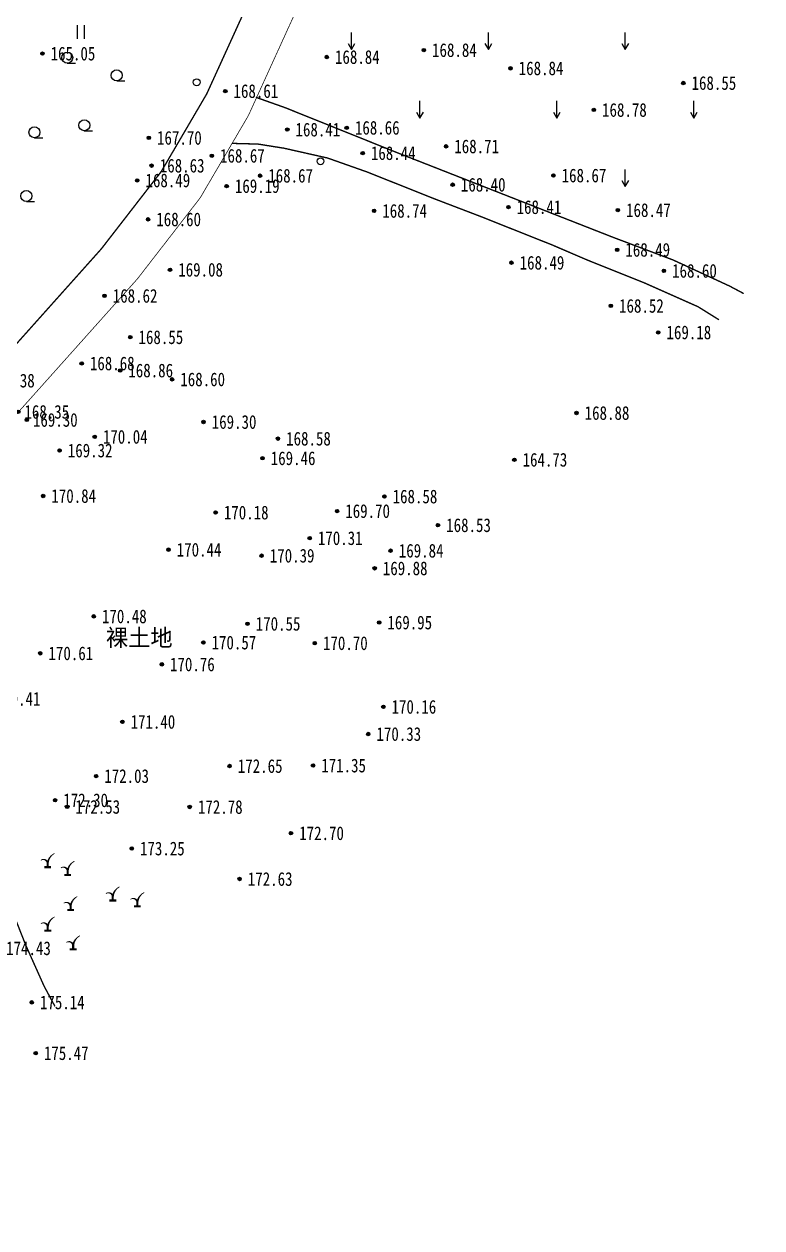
# Model space of a CAD drawing. Header units: millimetres. Extents: x -725 to 2274960, y -506 to 2980382.
# Drawn here: x 574330.8 to 574384.7, y 2880300.3 to 2880388.2 of the extents above; entities that cross this region are included whole.
import ezdxf
from ezdxf.enums import TextEntityAlignment as Align

# ---------------------------------------------------------------- set-up
doc = ezdxf.new("R2010")
doc.units = ezdxf.units.MM
doc.header["$LTSCALE"] = 1000
doc.linetypes.add('X2', pattern=[10, 8, -2])
doc.linetypes.add('X3', pattern=[5, 4, -1])
for name, color, linetype in [('DLSS', 8, 'Continuous'), ('DMTZ', 8, 'Continuous'), ('GCD', 8, 'Continuous'), ('GXYZ', 8, 'Continuous'), ('JMD', 8, 'Continuous'), ('SXSS', 5, 'Continuous'), ('YHJ_剖面_梁板', 4, 'Continuous'), ('ZBTZ', 8, 'Continuous')]:
    doc.layers.add(name, color=color, linetype=linetype)
doc.linetypes.add('10411', pattern='A,2,[150,AAA.SHX,S=0.5,R=0,X=0,Y=0.5],2,[151,AAA.SHX,S=1,R=0,X=0,Y=3],1e-11', length=4)
doc.linetypes.add('10421', pattern='A,2,[150,AAA.SHX,S=0.5,R=0,X=0,Y=0.5],1e-11', length=2)
doc.linetypes.add('1161', pattern='A,0,[149,AAA.SHX,S=0.15,R=0,X=0,Y=0],-1.6', length=1.6)
doc.linetypes.add('444', pattern='A,4.5,[145,AAA.SHX,S=1,R=0,X=0,Y=1],4.5,-0.5,[146,AAA.SHX,S=1,R=0,X=0,Y=0],-0.5', length=10)

# ---------------------------------------------------------------- blocks, each defined once
blk = doc.blocks.new('gc170')
at = {"linetype": 'Continuous'}
blk.add_circle((0, 0), 0.5, dxfattribs=at)
blk = doc.blocks.new('gc123')
at = {"flags": 128}
for points in [[(1, 2, 0.1, 0.3, 0.253002), (0, 0.56, 0.15, 0.15, 0)], [(0, 0.56, 0.3, 0.1, 0.588194), (-1, 1, 0.05, 0.1, 0)]]:
    blk.add_lwpolyline(points, format="xyseb", dxfattribs=at)
at = {"linetype": 'Continuous', "const_width": 0.3}
blk.add_lwpolyline([(-0.5, 0), (0.5, 0)], dxfattribs=at)
at = {"linetype": 'Continuous', "const_width": 0.3, "flags": 128}
blk.add_lwpolyline([(0, 0.56), (0, 0)], dxfattribs=at)
blk = doc.blocks.new('gc208')
blk.add_line((0, -0.8), (1.2, -0.8))
blk.add_circle((0, 0), 0.8)
blk = doc.blocks.new('gc121')
for p, q in [((-0.5, 0), (-0.5, 2)), ((0.5, 0), (0.5, 2))]:
    blk.add_line(p, q)
blk = doc.blocks.new('gc120')
for p, q in [((0, 0), (0, 2.5)), ((-0.5, 0.87), (0, 0)), ((0, 0), (0.5, 0.87))]:
    blk.add_line(p, q)
blk = doc.blocks.new('gc200')
h = blk.add_hatch(color=256)
edge = h.paths.add_edge_path()
edge.add_arc((0, 0), 0.25, 0, 360)
blk.add_circle((0, 0), 0.25)

msp = doc.modelspace()

# ---------------------------------------------------------------- linework, layer by layer
at = {"layer": 'DLSS', "color": 4, "linetype": 'X2', "elevation": 162.8509, "flags": 128}
msp.add_lwpolyline([(574273.7778, 2880322.1221, 0.1, 0.1, 0), (574282.5398, 2880328.0316, 0.1, 0.1, 0), (574286.6223, 2880331.2436, 0.1, 0.1, 0), (574292.1253, 2880335.2062, 0.1, 0.1, 0), (574295.3441, 2880337.1677, 0.1, 0.1, 0), (574301.8963, 2880341.2575, 0.1, 0.1, 0), (574308.6828, 2880344.8557, 0.1, 0.1, 0), (574313.9336, 2880348.5514, 0.1, 0.1, 0), (574323.5292, 2880357.3345, 0.1, 0.1, 0), (574336.4189, 2880371.7569, 0.1, 0.1, 0), (574340.7992, 2880377.4109, 0.1, 0.1, 0), (574344.1163, 2880383.0738, 0.1, 0.1, 0), (574348.4255, 2880392.5343, 0.1, 0.1, 0), (574350.2109, 2880397.8787, 0.1, 0.1, 0), (574350.9225, 2880401.358, 0.1, 0.1, 0)], format="xyseb", dxfattribs=at)
at = {"layer": 'DLSS', "color": 8, "linetype": 'Continuous', "const_width": 0.054, "elevation": 162.8509, "flags": 128}
msp.add_lwpolyline([(574284.5591, 2880325.2621), (574288.683, 2880328.5065), (574294.0201, 2880332.3497), (574297.1422, 2880334.2523), (574303.6075, 2880338.2878), (574310.4779, 2880341.9306), (574316.0845, 2880345.8767), (574325.9686, 2880354.9238), (574339.0529, 2880369.564), (574343.6427, 2880375.4884), (574347.1606, 2880381.4941), (574351.6173, 2880391.2782)], dxfattribs=at)
at = {"layer": 'DLSS', "color": 4, "linetype": 'X3', "flags": 128}
for points, elevation in [([(574347.7081, 2880382.8313, 0.1, 0.1, 0), (574349.841, 2880382.0754, 0.1, 0.1, 0), (574357.844, 2880378.8597, 0.1, 0.1, 0), (574364.3424, 2880376.3098, 0.1, 0.1, 0), (574373.789, 2880372.6067, 0.1, 0.1, 0), (574378.1902, 2880370.9446, 0.1, 0.1, 0), (574382.3121, 2880369.0403, 0.1, 0.1, 0), (574383.3389, 2880368.4937, 0.1, 0.1, 0)], 162.442), ([(574346.0007, 2880379.4649, 0.1, 0.1, 0), (574347.8628, 2880379.415, 0.1, 0.1, 0), (574349.7539, 2880379.1139, 0.1, 0.1, 0), (574352.9352, 2880378.3984, 0.1, 0.1, 0), (574355.8099, 2880377.3852, 0.1, 0.1, 0), (574360.8548, 2880375.375, 0.1, 0.1, 0), (574364.132, 2880374.1226, 0.1, 0.1, 0), (574369.36, 2880372.0419, 0.1, 0.1, 0), (574371.8904, 2880370.9552, 0.1, 0.1, 0), (574376.1066, 2880369.2647, 0.1, 0.1, 0), (574379.9981, 2880367.5356, 0.1, 0.1, 0), (574381.5288, 2880366.5824, 0.1, 0.1, 0)], 162.4713), ([(574311.4665, 2880342.6386, 0.1, 0.1, 0), (574311.0392, 2880341.9862, 0.1, 0.1, 0), (574310.9296, 2880340.9534, 0.1, 0.1, 0), (574311.1012, 2880340.4461, 0.1, 0.1, 0), (574311.5, 2880339.5548, 0.1, 0.1, 0), (574312.5389, 2880338.538, 0.1, 0.1, 0), (574314.729, 2880336.7208, 0.1, 0.1, 0), (574316.5495, 2880335.0701, 0.1, 0.1, 0), (574319.1007, 2880333.2977, 0.1, 0.1, 0), (574321.3002, 2880331.995, 0.1, 0.1, 0), (574323.466, 2880330.7817, 0.1, 0.1, 0), (574325.8613, 2880329.1239, 0.1, 0.1, 0), (574327.3327, 2880327.8826, 0.1, 0.1, 0), (574328.2111, 2880326.3452, 0.1, 0.1, 0), (574329.7813, 2880323.7456, 0.1, 0.1, 0), (574330.8969, 2880320.9159, 0.1, 0.1, 0), (574332.2369, 2880317.9211, 0.1, 0.1, 0), (574333.0374, 2880316.429, 0.1, 0.1, 0)], 162.4442)]:
    msp.add_lwpolyline(points, format="xyseb", dxfattribs=dict(at, elevation=elevation))
at = {"layer": 'DMTZ', "linetype": '10411', "elevation": 162.0293, "flags": 128}
msp.add_lwpolyline([(574296.0535, 2880345.2749, 0.00000216, 0.00000216, 0), (574298.1731, 2880347.5133, 0.00000216, 0.00000216, 0), (574311.2429, 2880356.5018, 0.00000216, 0.00000216, 0), (574313.6381, 2880359.3293, 0.00000216, 0.00000216, 0), (574314.0249, 2880361.3837, 0.00000216, 0.00000216, 0), (574319.7263, 2880366.5298, 0.00000216, 0.00000216, 0), (574321.8328, 2880366.4103, 0.00000216, 0.00000216, 0), (574325.256, 2880366.6783, 0.00000216, 0.00000216, 0), (574331.1428, 2880372.5885, 0.00000216, 0.00000216, 0), (574337.8892, 2880379.4532, 0.00000216, 0.00000216, 0), (574340.8952, 2880384.2668, 0.00000216, 0.00000216, 0), (574345.8836, 2880393.709, 0.00000216, 0.00000216, 0), (574347.7152, 2880400.2266, 0.00000216, 0.00000216, 0)], format="xyseb", dxfattribs=at)
at = {"layer": 'DMTZ', "linetype": '10421', "elevation": 163.4975, "flags": 128}
msp.add_lwpolyline([(574312.2972, 2880339.0714, 0.00000216, 0.00000216, 0), (574313.0217, 2880342.3601, 0.00000216, 0.00000216, 0), (574317.5547, 2880345.953, 0.00000216, 0.00000216, 0), (574322.8559, 2880350.31, 0.00000216, 0.00000216, 0), (574324.9618, 2880352.7267, 0.00000216, 0.00000216, 0), (574332.684, 2880361.0592, 0.00000216, 0.00000216, 0)], format="xyseb", dxfattribs=at)
at = {"layer": 'JMD', "linetype": '444', "elevation": 162.8357, "flags": 128}
msp.add_lwpolyline([(574349.6663, 2880397.5471, 0.00000216, 0.00000216, 0), (574347.4888, 2880391.2055, 0.00000216, 0.00000216, 0), (574346.3633, 2880388.1943, 0.00000216, 0.00000216, 0), (574344.404, 2880384.056, 0.00000216, 0.00000216, 0), (574343.3727, 2880382.2275, 0.00000216, 0.00000216, 0), (574341.3998, 2880378.61, 0.00000216, 0.00000216, 0), (574339.441, 2880376.103, 0.00000216, 0.00000216, 0), (574334.2161, 2880370.0133, 0.00000216, 0.00000216, 0)], format="xyseb", dxfattribs=at)
at = {"layer": 'SXSS', "linetype": '10421', "elevation": 162.9932, "flags": 128}
msp.add_lwpolyline([(574364.8159, 2880352.505, 0.00000216, 0.00000216, 0), (574368.6761, 2880356.6676, 0.00000216, 0.00000216, 0), (574374.4457, 2880362.1306, 0.00000216, 0.00000216, 0), (574377.3133, 2880364.8525, 0.00000216, 0.00000216, 0), (574377.7343, 2880366.5393, 0.00000216, 0.00000216, 0), (574375.1476, 2880368.4825, 0.00000216, 0.00000216, 0), (574365.3406, 2880372.3895, 0.00000216, 0.00000216, 0), (574353.5375, 2880377.0663, 0.00000216, 0.00000216, 0), (574348.1944, 2880378.4839, 0.00000216, 0.00000216, 0), (574345.6671, 2880377.4869, 0.00000216, 0.00000216, 0), (574338.5553, 2880367.6611, 0.00000216, 0.00000216, 0), (574338.0474, 2880366.1992, 0.00000216, 0.00000216, 0), (574339.3796, 2880363.2627, 0.00000216, 0.00000216, 0), (574343.4797, 2880360.8867, 0.00000216, 0.00000216, 0), (574354.7556, 2880354.5986, 0.00000216, 0.00000216, 0), (574362.1702, 2880351.0418, 0.00000216, 0.00000216, 0)], format="xyseb", close=True, dxfattribs=at)
at = {"layer": 'YHJ_剖面_梁板'}
msp.add_circle((589254.9496, 2837256.879), 143124.932, dxfattribs=at)
at = {"layer": 'ZBTZ', "linetype": '1161', "flags": 128}
for points, elevation in [([(574378.2635, 2880371.319, 0.00000216, 0.00000216, 0), (574350.6176, 2880381.9394, 0.00000216, 0.00000216, 0), (574349.6899, 2880383.5628, 0.00000216, 0.00000216, 0), (574350.2008, 2880385.0889, 0.00000216, 0.00000216, 0), (574355.1659, 2880398.2668, 0.00000216, 0.00000216, 0), (574356.4868, 2880406.1505, 0.00000216, 0.00000216, 0), (574356.9569, 2880413.595, 0.00000216, 0.00000216, 0), (574361.1289, 2880421.199, 0.00000216, 0.00000216, 0), (574368.9469, 2880422.73, 0.00000216, 0.00000216, 0), (574374.2185, 2880422.576, 0.00000216, 0.00000216, 0), (574381.7316, 2880421.9584, 0.00000216, 0.00000216, 0), (574388.2746, 2880421.5049, 0.00000216, 0.00000216, 0), (574391.3501, 2880419.7261, 0.00000216, 0.00000216, 0), (574393.2836, 2880416.2791, 0.00000216, 0.00000216, 0), (574394.435, 2880412.2168, 0.00000216, 0.00000216, 0), (574394.5703, 2880409.0989, 0.00000216, 0.00000216, 0), (574393.1044, 2880404.1659, 0.00000216, 0.00000216, 0), (574389.8505, 2880396.6279, 0.00000216, 0.00000216, 0), (574385.955, 2880389.1502, 0.00000216, 0.00000216, 0), (574382.1674, 2880382.7607, 0.00000216, 0.00000216, 0), (574380.4444, 2880379.3302, 0.00000216, 0.00000216, 0), (574379.4746, 2880375.1285, 0.00000216, 0.00000216, 0), (574378.812, 2880372.9998, 0.00000216, 0.00000216, 0)], 162.322), ([(574316.873, 2880336.1191, 0.00000216, 0.00000216, 0), (574322.7354, 2880333.8901, 0.00000216, 0.00000216, 0), (574329.4638, 2880331.191, 0.00000217, 0.00000217, 0), (574333.6591, 2880330.4672, 0.00000217, 0.00000217, 0), (574337.2261, 2880327.7027, 0.00000217, 0.00000217, 0), (574339.8981, 2880326.211, 0.00000217, 0.00000217, 0), (574346.2815, 2880323.1288, 0.00000217, 0.00000217, 0), (574351.092, 2880324.3338, 0.00000217, 0.00000217, 0), (574354.793, 2880330.8308, 0.00000217, 0.00000217, 0), (574357.4152, 2880337.3139, 0.00000216, 0.00000216, 0), (574359.2545, 2880343.5401, 0.00000216, 0.00000216, 0), (574360.9678, 2880350.1424, 0.00000216, 0.00000216, 0), (574360.0527, 2880351.2632, 0.00000216, 0.00000216, 0), (574347.0317, 2880358.6567, 0.00000216, 0.00000216, 0), (574339.3437, 2880363.1361, 0.00000216, 0.00000216, 0), (574338.2892, 2880365.3298, 0.00000216, 0.00000216, 0), (574337.4717, 2880367.2459, 0.00000216, 0.00000216, 0), (574332.8147, 2880361.1673, 0.00000216, 0.00000216, 0), (574332.535, 2880360.5327, 0.00000216, 0.00000216, 0), (574325.9459, 2880353.3054, 0.00000216, 0.00000216, 0), (574323.5649, 2880350.8306, 0.00000216, 0.00000216, 0), (574322.8136, 2880350.1434, 0.00000216, 0.00000216, 0), (574320.59, 2880348.1549, 0.00000216, 0.00000216, 0), (574316.0244, 2880344.4234, 0.00000216, 0.00000216, 0), (574313.4472, 2880342.3989, 0.00000216, 0.00000216, 0), (574312.7255, 2880340.519, 0.00000216, 0.00000216, 0), (574312.4423, 2880339.1644, 0.00000216, 0.00000216, 0), (574315.0898, 2880336.8747, 0.00000216, 0.00000216, 0)], 164.4917)]:
    msp.add_lwpolyline(points, format="xyseb", close=True, dxfattribs=dict(at, elevation=elevation))

# ---------------------------------------------------------------- block references
at = {"layer": 'GCD', "linetype": 'Continuous'}
ref = msp.add_blockref('gc200', (574359.976, 2880386.28, 168.84), dxfattribs=dict(at, xscale=0.5, yscale=0.5, zscale=0.5))
ref.add_attrib('height', '168.84', dxfattribs={"linetype": 'Continuous', "height": 1, "width": 0.8}).set_placement((574360.576, 2880386.28, 168.84), align=Align.MIDDLE_LEFT)
ref = msp.add_blockref('gc200', (574332.119, 2880386.025, 165.046), dxfattribs=dict(at, xscale=0.5, yscale=0.5, zscale=0.5))
ref.add_attrib('height', '165.05', dxfattribs={"linetype": 'Continuous', "height": 1, "width": 0.8}).set_placement((574332.719, 2880386.025, 165.046), align=Align.MIDDLE_LEFT)
ref = msp.add_blockref('gc200', (574352.886, 2880385.773, 168.836), dxfattribs=dict(at, xscale=0.5, yscale=0.5, zscale=0.5))
ref.add_attrib('height', '168.84', dxfattribs={"linetype": 'Continuous', "height": 1, "width": 0.8}).set_placement((574353.486, 2880385.773, 168.836), align=Align.MIDDLE_LEFT)
ref = msp.add_blockref('gc200', (574366.305, 2880384.95, 168.844), dxfattribs=dict(at, xscale=0.5, yscale=0.5, zscale=0.5))
ref.add_attrib('height', '168.84', dxfattribs={"linetype": 'Continuous', "height": 1, "width": 0.8}).set_placement((574366.905, 2880384.95, 168.844), align=Align.MIDDLE_LEFT)
ref = msp.add_blockref('gc200', (574378.925, 2880383.875, 168.546), dxfattribs=dict(at, xscale=0.5, yscale=0.5, zscale=0.5))
ref.add_attrib('height', '168.55', dxfattribs={"linetype": 'Continuous', "height": 1, "width": 0.8}).set_placement((574379.525, 2880383.875, 168.546), align=Align.MIDDLE_LEFT)
ref = msp.add_blockref('gc200', (574345.476, 2880383.285, 168.606), dxfattribs=dict(at, xscale=0.5, yscale=0.5, zscale=0.5))
ref.add_attrib('height', '168.61', dxfattribs={"linetype": 'Continuous', "height": 1, "width": 0.8}).set_placement((574346.076, 2880383.285, 168.606), align=Align.MIDDLE_LEFT)
ref = msp.add_blockref('gc200', (574372.391, 2880381.908, 168.784), dxfattribs=dict(at, xscale=0.5, yscale=0.5, zscale=0.5))
ref.add_attrib('height', '168.78', dxfattribs={"linetype": 'Continuous', "height": 1, "width": 0.8}).set_placement((574372.991, 2880381.908, 168.784), align=Align.MIDDLE_LEFT)
ref = msp.add_blockref('gc200', (574350.003, 2880380.474, 168.411), dxfattribs=dict(at, xscale=0.5, yscale=0.5, zscale=0.5))
ref.add_attrib('height', '168.41', dxfattribs={"linetype": 'Continuous', "height": 1, "width": 0.8}).set_placement((574350.603, 2880380.474, 168.411), align=Align.MIDDLE_LEFT)
ref = msp.add_blockref('gc200', (574354.341, 2880380.607, 168.657), dxfattribs=dict(at, xscale=0.5, yscale=0.5, zscale=0.5))
ref.add_attrib('height', '168.66', dxfattribs={"linetype": 'Continuous', "height": 1, "width": 0.8}).set_placement((574354.941, 2880380.607, 168.657), align=Align.MIDDLE_LEFT)
ref = msp.add_blockref('gc200', (574339.89, 2880379.87, 167.701), dxfattribs=dict(at, xscale=0.5, yscale=0.5, zscale=0.5))
ref.add_attrib('height', '167.70', dxfattribs={"linetype": 'Continuous', "height": 1, "width": 0.8}).set_placement((574340.49, 2880379.87, 167.701), align=Align.MIDDLE_LEFT)
ref = msp.add_blockref('gc200', (574361.6, 2880379.247, 168.714), dxfattribs=dict(at, xscale=0.5, yscale=0.5, zscale=0.5))
ref.add_attrib('height', '168.71', dxfattribs={"linetype": 'Continuous', "height": 1, "width": 0.8}).set_placement((574362.2, 2880379.247, 168.714), align=Align.MIDDLE_LEFT)
ref = msp.add_blockref('gc200', (574344.492, 2880378.563, 168.668), dxfattribs=dict(at, xscale=0.5, yscale=0.5, zscale=0.5))
ref.add_attrib('height', '168.67', dxfattribs={"linetype": 'Continuous', "height": 1, "width": 0.8}).set_placement((574345.092, 2880378.563, 168.668), align=Align.MIDDLE_LEFT)
ref = msp.add_blockref('gc200', (574355.508, 2880378.755, 168.435), dxfattribs=dict(at, xscale=0.5, yscale=0.5, zscale=0.5))
ref.add_attrib('height', '168.44', dxfattribs={"linetype": 'Continuous', "height": 1, "width": 0.8}).set_placement((574356.108, 2880378.755, 168.435), align=Align.MIDDLE_LEFT)
ref = msp.add_blockref('gc200', (574340.093, 2880377.839, 168.631), dxfattribs=dict(at, xscale=0.5, yscale=0.5, zscale=0.5))
ref.add_attrib('height', '168.63', dxfattribs={"linetype": 'Continuous', "height": 1, "width": 0.8}).set_placement((574340.693, 2880377.839, 168.631), align=Align.MIDDLE_LEFT)
ref = msp.add_blockref('gc200', (574339.046, 2880376.762, 168.494), dxfattribs=dict(at, xscale=0.5, yscale=0.5, zscale=0.5))
ref.add_attrib('height', '168.49', dxfattribs={"linetype": 'Continuous', "height": 1, "width": 0.8}).set_placement((574339.646, 2880376.762, 168.494), align=Align.MIDDLE_LEFT)
ref = msp.add_blockref('gc200', (574348.015, 2880377.105, 168.673), dxfattribs=dict(at, xscale=0.5, yscale=0.5, zscale=0.5))
ref.add_attrib('height', '168.67', dxfattribs={"linetype": 'Continuous', "height": 1, "width": 0.8}).set_placement((574348.615, 2880377.105, 168.673), align=Align.MIDDLE_LEFT)
ref = msp.add_blockref('gc200', (574362.079, 2880376.448, 168.398), dxfattribs=dict(at, xscale=0.5, yscale=0.5, zscale=0.5))
ref.add_attrib('height', '168.40', dxfattribs={"linetype": 'Continuous', "height": 1, "width": 0.8}).set_placement((574362.679, 2880376.448, 168.398), align=Align.MIDDLE_LEFT)
ref = msp.add_blockref('gc200', (574369.438, 2880377.122, 168.669), dxfattribs=dict(at, xscale=0.5, yscale=0.5, zscale=0.5))
ref.add_attrib('height', '168.67', dxfattribs={"linetype": 'Continuous', "height": 1, "width": 0.8}).set_placement((574370.038, 2880377.122, 168.669), align=Align.MIDDLE_LEFT)
ref = msp.add_blockref('gc200', (574345.575, 2880376.346, 169.188), dxfattribs=dict(at, xscale=0.5, yscale=0.5, zscale=0.5))
ref.add_attrib('height', '169.19', dxfattribs={"linetype": 'Continuous', "height": 1, "width": 0.8}).set_placement((574346.175, 2880376.346, 169.188), align=Align.MIDDLE_LEFT)
ref = msp.add_blockref('gc200', (574366.15, 2880374.81, 168.41), dxfattribs=dict(at, xscale=0.5, yscale=0.5, zscale=0.5))
ref.add_attrib('height', '168.41', dxfattribs={"linetype": 'Continuous', "height": 1, "width": 0.8}).set_placement((574366.75, 2880374.81, 168.41), align=Align.MIDDLE_LEFT)
ref = msp.add_blockref('gc200', (574339.837, 2880373.916, 168.598), dxfattribs=dict(at, xscale=0.5, yscale=0.5, zscale=0.5))
ref.add_attrib('height', '168.60', dxfattribs={"linetype": 'Continuous', "height": 1, "width": 0.8}).set_placement((574340.437, 2880373.916, 168.598), align=Align.MIDDLE_LEFT)
ref = msp.add_blockref('gc200', (574356.342, 2880374.538, 168.737), dxfattribs=dict(at, xscale=0.5, yscale=0.5, zscale=0.5))
ref.add_attrib('height', '168.74', dxfattribs={"linetype": 'Continuous', "height": 1, "width": 0.8}).set_placement((574356.942, 2880374.538, 168.737), align=Align.MIDDLE_LEFT)
ref = msp.add_blockref('gc200', (574374.145, 2880374.592, 168.47), dxfattribs=dict(at, xscale=0.5, yscale=0.5, zscale=0.5))
ref.add_attrib('height', '168.47', dxfattribs={"linetype": 'Continuous', "height": 1, "width": 0.8}).set_placement((574374.745, 2880374.592, 168.47), align=Align.MIDDLE_LEFT)
ref = msp.add_blockref('gc200', (574374.095, 2880371.692, 168.492), dxfattribs=dict(at, xscale=0.5, yscale=0.5, zscale=0.5))
ref.add_attrib('height', '168.49', dxfattribs={"linetype": 'Continuous', "height": 1, "width": 0.8}).set_placement((574374.695, 2880371.692, 168.492), align=Align.MIDDLE_LEFT)
ref = msp.add_blockref('gc200', (574341.44, 2880370.237, 169.079), dxfattribs=dict(at, xscale=0.5, yscale=0.5, zscale=0.5))
ref.add_attrib('height', '169.08', dxfattribs={"linetype": 'Continuous', "height": 1, "width": 0.8}).set_placement((574342.04, 2880370.237, 169.079), align=Align.MIDDLE_LEFT)
ref = msp.add_blockref('gc200', (574366.373, 2880370.751, 168.494), dxfattribs=dict(at, xscale=0.5, yscale=0.5, zscale=0.5))
ref.add_attrib('height', '168.49', dxfattribs={"linetype": 'Continuous', "height": 1, "width": 0.8}).set_placement((574366.973, 2880370.751, 168.494), align=Align.MIDDLE_LEFT)
ref = msp.add_blockref('gc200', (574377.507, 2880370.158, 168.604), dxfattribs=dict(at, xscale=0.5, yscale=0.5, zscale=0.5))
ref.add_attrib('height', '168.60', dxfattribs={"linetype": 'Continuous', "height": 1, "width": 0.8}).set_placement((574378.107, 2880370.158, 168.604), align=Align.MIDDLE_LEFT)
ref = msp.add_blockref('gc200', (574336.656, 2880368.331, 168.619), dxfattribs=dict(at, xscale=0.5, yscale=0.5, zscale=0.5))
ref.add_attrib('height', '168.62', dxfattribs={"linetype": 'Continuous', "height": 1, "width": 0.8}).set_placement((574337.256, 2880368.331, 168.619), align=Align.MIDDLE_LEFT)
ref = msp.add_blockref('gc200', (574373.634, 2880367.599, 168.52), dxfattribs=dict(at, xscale=0.5, yscale=0.5, zscale=0.5))
ref.add_attrib('height', '168.52', dxfattribs={"linetype": 'Continuous', "height": 1, "width": 0.8}).set_placement((574374.234, 2880367.599, 168.52), align=Align.MIDDLE_LEFT)
ref = msp.add_blockref('gc200', (574338.538, 2880365.31, 168.546), dxfattribs=dict(at, xscale=0.5, yscale=0.5, zscale=0.5))
ref.add_attrib('height', '168.55', dxfattribs={"linetype": 'Continuous', "height": 1, "width": 0.8}).set_placement((574339.138, 2880365.31, 168.546), align=Align.MIDDLE_LEFT)
ref = msp.add_blockref('gc200', (574377.097, 2880365.661, 169.178), dxfattribs=dict(at, xscale=0.5, yscale=0.5, zscale=0.5))
ref.add_attrib('height', '169.18', dxfattribs={"linetype": 'Continuous', "height": 1, "width": 0.8}).set_placement((574377.697, 2880365.661, 169.178), align=Align.MIDDLE_LEFT)
ref = msp.add_blockref('gc200', (574334.987, 2880363.397, 168.682), dxfattribs=dict(at, xscale=0.5, yscale=0.5, zscale=0.5))
ref.add_attrib('height', '168.68', dxfattribs={"linetype": 'Continuous', "height": 1, "width": 0.8}).set_placement((574335.587, 2880363.397, 168.682), align=Align.MIDDLE_LEFT)
ref = msp.add_blockref('gc200', (574337.796, 2880362.88, 168.863), dxfattribs=dict(at, xscale=0.5, yscale=0.5, zscale=0.5))
ref.add_attrib('height', '168.86', dxfattribs={"linetype": 'Continuous', "height": 1, "width": 0.8}).set_placement((574338.396, 2880362.88, 168.863), align=Align.MIDDLE_LEFT)
ref = msp.add_blockref('gc200', (574327.8423, 2880362.1398, 168.38), dxfattribs=dict(at, xscale=0.5, yscale=0.5, zscale=0.5))
ref.add_attrib('height', '168.38', dxfattribs={"linetype": 'Continuous', "height": 1, "width": 0.8}).set_placement((574328.2923, 2880362.1398, 168.38), align=Align.MIDDLE_LEFT)
ref = msp.add_blockref('gc200', (574341.591, 2880362.23, 168.597), dxfattribs=dict(at, xscale=0.5, yscale=0.5, zscale=0.5))
ref.add_attrib('height', '168.60', dxfattribs={"linetype": 'Continuous', "height": 1, "width": 0.8}).set_placement((574342.191, 2880362.23, 168.597), align=Align.MIDDLE_LEFT)
ref = msp.add_blockref('gc200', (574330.3582, 2880359.8586, 168.35), dxfattribs=dict(at, xscale=0.5, yscale=0.5, zscale=0.5))
ref.add_attrib('height', '168.35', dxfattribs={"linetype": 'Continuous', "height": 1, "width": 0.8}).set_placement((574330.8082, 2880359.8586, 168.35), align=Align.MIDDLE_LEFT)
ref = msp.add_blockref('gc200', (574371.121, 2880359.775, 168.884), dxfattribs=dict(at, xscale=0.5, yscale=0.5, zscale=0.5))
ref.add_attrib('height', '168.88', dxfattribs={"linetype": 'Continuous', "height": 1, "width": 0.8}).set_placement((574371.721, 2880359.775, 168.884), align=Align.MIDDLE_LEFT)
ref = msp.add_blockref('gc200', (574330.9793, 2880359.2692, 169.3), dxfattribs=dict(at, xscale=0.5, yscale=0.5, zscale=0.5))
ref.add_attrib('height', '169.30', dxfattribs={"linetype": 'Continuous', "height": 1, "width": 0.8}).set_placement((574331.4293, 2880359.2692, 169.3), align=Align.MIDDLE_LEFT)
ref = msp.add_blockref('gc200', (574343.885, 2880359.118, 169.3), dxfattribs=dict(at, xscale=0.5, yscale=0.5, zscale=0.5))
ref.add_attrib('height', '169.30', dxfattribs={"linetype": 'Continuous', "height": 1, "width": 0.8}).set_placement((574344.485, 2880359.118, 169.3), align=Align.MIDDLE_LEFT)
ref = msp.add_blockref('gc200', (574335.937, 2880358.034, 170.04), dxfattribs=dict(at, xscale=0.5, yscale=0.5, zscale=0.5))
ref.add_attrib('height', '170.04', dxfattribs={"linetype": 'Continuous', "height": 1, "width": 0.8}).set_placement((574336.537, 2880358.034, 170.04), align=Align.MIDDLE_LEFT)
ref = msp.add_blockref('gc200', (574333.3744, 2880357.0349, 169.322), dxfattribs=dict(at, xscale=0.5, yscale=0.5, zscale=0.5))
ref.add_attrib('height', '169.32', dxfattribs={"linetype": 'Continuous', "height": 1, "width": 0.8}).set_placement((574333.9744, 2880357.0349, 169.322), align=Align.MIDDLE_LEFT)
ref = msp.add_blockref('gc200', (574349.318, 2880357.899, 168.577), dxfattribs=dict(at, xscale=0.5, yscale=0.5, zscale=0.5))
ref.add_attrib('height', '168.58', dxfattribs={"linetype": 'Continuous', "height": 1, "width": 0.8}).set_placement((574349.918, 2880357.899, 168.577), align=Align.MIDDLE_LEFT)
ref = msp.add_blockref('gc200', (574348.195, 2880356.47, 169.455), dxfattribs=dict(at, xscale=0.5, yscale=0.5, zscale=0.5))
ref.add_attrib('height', '169.46', dxfattribs={"linetype": 'Continuous', "height": 1, "width": 0.8}).set_placement((574348.795, 2880356.47, 169.455), align=Align.MIDDLE_LEFT)
ref = msp.add_blockref('gc200', (574366.585, 2880356.36, 164.729), dxfattribs=dict(at, xscale=0.5, yscale=0.5, zscale=0.5))
ref.add_attrib('height', '164.73', dxfattribs={"linetype": 'Continuous', "height": 1, "width": 0.8}).set_placement((574367.185, 2880356.36, 164.729), align=Align.MIDDLE_LEFT)
ref = msp.add_blockref('gc200', (574332.173, 2880353.713, 170.843), dxfattribs=dict(at, xscale=0.5, yscale=0.5, zscale=0.5))
ref.add_attrib('height', '170.84', dxfattribs={"linetype": 'Continuous', "height": 1, "width": 0.8}).set_placement((574332.773, 2880353.713, 170.843), align=Align.MIDDLE_LEFT)
ref = msp.add_blockref('gc200', (574357.095, 2880353.676, 168.575), dxfattribs=dict(at, xscale=0.5, yscale=0.5, zscale=0.5))
ref.add_attrib('height', '168.58', dxfattribs={"linetype": 'Continuous', "height": 1, "width": 0.8}).set_placement((574357.695, 2880353.676, 168.575), align=Align.MIDDLE_LEFT)
ref = msp.add_blockref('gc200', (574344.771, 2880352.504, 170.184), dxfattribs=dict(at, xscale=0.5, yscale=0.5, zscale=0.5))
ref.add_attrib('height', '170.18', dxfattribs={"linetype": 'Continuous', "height": 1, "width": 0.8}).set_placement((574345.371, 2880352.504, 170.184), align=Align.MIDDLE_LEFT)
ref = msp.add_blockref('gc200', (574353.637, 2880352.61, 169.698), dxfattribs=dict(at, xscale=0.5, yscale=0.5, zscale=0.5))
ref.add_attrib('height', '169.70', dxfattribs={"linetype": 'Continuous', "height": 1, "width": 0.8}).set_placement((574354.237, 2880352.61, 169.698), align=Align.MIDDLE_LEFT)
ref = msp.add_blockref('gc200', (574361.007, 2880351.58, 168.527), dxfattribs=dict(at, xscale=0.5, yscale=0.5, zscale=0.5))
ref.add_attrib('height', '168.53', dxfattribs={"linetype": 'Continuous', "height": 1, "width": 0.8}).set_placement((574361.607, 2880351.58, 168.527), align=Align.MIDDLE_LEFT)
ref = msp.add_blockref('gc200', (574351.637, 2880350.633, 170.313), dxfattribs=dict(at, xscale=0.5, yscale=0.5, zscale=0.5))
ref.add_attrib('height', '170.31', dxfattribs={"linetype": 'Continuous', "height": 1, "width": 0.8}).set_placement((574352.237, 2880350.633, 170.313), align=Align.MIDDLE_LEFT)
ref = msp.add_blockref('gc200', (574341.3279, 2880349.7892, 170.437), dxfattribs=dict(at, xscale=0.5, yscale=0.5, zscale=0.5))
ref.add_attrib('height', '170.44', dxfattribs={"linetype": 'Continuous', "height": 1, "width": 0.8}).set_placement((574341.9279, 2880349.7892, 170.437), align=Align.MIDDLE_LEFT)
ref = msp.add_blockref('gc200', (574348.124, 2880349.352, 170.388), dxfattribs=dict(at, xscale=0.5, yscale=0.5, zscale=0.5))
ref.add_attrib('height', '170.39', dxfattribs={"linetype": 'Continuous', "height": 1, "width": 0.8}).set_placement((574348.724, 2880349.352, 170.388), align=Align.MIDDLE_LEFT)
ref = msp.add_blockref('gc200', (574357.548, 2880349.718, 169.835), dxfattribs=dict(at, xscale=0.5, yscale=0.5, zscale=0.5))
ref.add_attrib('height', '169.84', dxfattribs={"linetype": 'Continuous', "height": 1, "width": 0.8}).set_placement((574358.148, 2880349.718, 169.835), align=Align.MIDDLE_LEFT)
ref = msp.add_blockref('gc200', (574356.381, 2880348.428, 169.882), dxfattribs=dict(at, xscale=0.5, yscale=0.5, zscale=0.5))
ref.add_attrib('height', '169.88', dxfattribs={"linetype": 'Continuous', "height": 1, "width": 0.8}).set_placement((574356.981, 2880348.428, 169.882), align=Align.MIDDLE_LEFT)
ref = msp.add_blockref('gc200', (574335.87, 2880344.92, 170.483), dxfattribs=dict(at, xscale=0.5, yscale=0.5, zscale=0.5))
ref.add_attrib('height', '170.48', dxfattribs={"linetype": 'Continuous', "height": 1, "width": 0.8}).set_placement((574336.47, 2880344.92, 170.483), align=Align.MIDDLE_LEFT)
ref = msp.add_blockref('gc200', (574347.0979, 2880344.3782, 170.554), dxfattribs=dict(at, xscale=0.5, yscale=0.5, zscale=0.5))
ref.add_attrib('height', '170.55', dxfattribs={"linetype": 'Continuous', "height": 1, "width": 0.8}).set_placement((574347.6979, 2880344.3782, 170.554), align=Align.MIDDLE_LEFT)
ref = msp.add_blockref('gc200', (574356.715, 2880344.472, 169.949), dxfattribs=dict(at, xscale=0.5, yscale=0.5, zscale=0.5))
ref.add_attrib('height', '169.95', dxfattribs={"linetype": 'Continuous', "height": 1, "width": 0.8}).set_placement((574357.315, 2880344.472, 169.949), align=Align.MIDDLE_LEFT)
ref = msp.add_blockref('gc200', (574343.872, 2880343.008, 170.574), dxfattribs=dict(at, xscale=0.5, yscale=0.5, zscale=0.5))
ref.add_attrib('height', '170.57', dxfattribs={"linetype": 'Continuous', "height": 1, "width": 0.8}).set_placement((574344.472, 2880343.008, 170.574), align=Align.MIDDLE_LEFT)
ref = msp.add_blockref('gc200', (574352.011, 2880342.962, 170.702), dxfattribs=dict(at, xscale=0.5, yscale=0.5, zscale=0.5))
ref.add_attrib('height', '170.70', dxfattribs={"linetype": 'Continuous', "height": 1, "width": 0.8}).set_placement((574352.611, 2880342.962, 170.702), align=Align.MIDDLE_LEFT)
ref = msp.add_blockref('gc200', (574331.963, 2880342.221, 170.609), dxfattribs=dict(at, xscale=0.5, yscale=0.5, zscale=0.5))
ref.add_attrib('height', '170.61', dxfattribs={"linetype": 'Continuous', "height": 1, "width": 0.8}).set_placement((574332.563, 2880342.221, 170.609), align=Align.MIDDLE_LEFT)
ref = msp.add_blockref('gc200', (574340.838, 2880341.413, 170.759), dxfattribs=dict(at, xscale=0.5, yscale=0.5, zscale=0.5))
ref.add_attrib('height', '170.76', dxfattribs={"linetype": 'Continuous', "height": 1, "width": 0.8}).set_placement((574341.438, 2880341.413, 170.759), align=Align.MIDDLE_LEFT)
ref = msp.add_blockref('gc200', (574328.11, 2880338.899, 170.407), dxfattribs=dict(at, xscale=0.5, yscale=0.5, zscale=0.5))
ref.add_attrib('height', '170.41', dxfattribs={"linetype": 'Continuous', "height": 1, "width": 0.8}).set_placement((574328.71, 2880338.899, 170.407), align=Align.MIDDLE_LEFT)
ref = msp.add_blockref('gc200', (574357.017, 2880338.313, 170.16), dxfattribs=dict(at, xscale=0.5, yscale=0.5, zscale=0.5))
ref.add_attrib('height', '170.16', dxfattribs={"linetype": 'Continuous', "height": 1, "width": 0.8}).set_placement((574357.617, 2880338.313, 170.16), align=Align.MIDDLE_LEFT)
ref = msp.add_blockref('gc200', (574337.957, 2880337.216, 171.397), dxfattribs=dict(at, xscale=0.5, yscale=0.5, zscale=0.5))
ref.add_attrib('height', '171.40', dxfattribs={"linetype": 'Continuous', "height": 1, "width": 0.8}).set_placement((574338.557, 2880337.216, 171.397), align=Align.MIDDLE_LEFT)
ref = msp.add_blockref('gc200', (574355.914, 2880336.327, 170.328), dxfattribs=dict(at, xscale=0.5, yscale=0.5, zscale=0.5))
ref.add_attrib('height', '170.33', dxfattribs={"linetype": 'Continuous', "height": 1, "width": 0.8}).set_placement((574356.514, 2880336.327, 170.328), align=Align.MIDDLE_LEFT)
ref = msp.add_blockref('gc200', (574345.79, 2880333.988, 172.649), dxfattribs=dict(at, xscale=0.5, yscale=0.5, zscale=0.5))
ref.add_attrib('height', '172.65', dxfattribs={"linetype": 'Continuous', "height": 1, "width": 0.8}).set_placement((574346.39, 2880333.988, 172.649), align=Align.MIDDLE_LEFT)
ref = msp.add_blockref('gc200', (574351.883, 2880334.027, 171.351), dxfattribs=dict(at, xscale=0.5, yscale=0.5, zscale=0.5))
ref.add_attrib('height', '171.35', dxfattribs={"linetype": 'Continuous', "height": 1, "width": 0.8}).set_placement((574352.483, 2880334.027, 171.351), align=Align.MIDDLE_LEFT)
ref = msp.add_blockref('gc200', (574336.037, 2880333.256, 172.034), dxfattribs=dict(at, xscale=0.5, yscale=0.5, zscale=0.5))
ref.add_attrib('height', '172.03', dxfattribs={"linetype": 'Continuous', "height": 1, "width": 0.8}).set_placement((574336.637, 2880333.256, 172.034), align=Align.MIDDLE_LEFT)
ref = msp.add_blockref('gc200', (574333.045, 2880331.488, 172.299), dxfattribs=dict(at, xscale=0.5, yscale=0.5, zscale=0.5))
ref.add_attrib('height', '172.30', dxfattribs={"linetype": 'Continuous', "height": 1, "width": 0.8}).set_placement((574333.645, 2880331.488, 172.299), align=Align.MIDDLE_LEFT)
ref = msp.add_blockref('gc200', (574333.928, 2880331.008, 172.528), dxfattribs=dict(at, xscale=0.5, yscale=0.5, zscale=0.5))
ref.add_attrib('height', '172.53', dxfattribs={"linetype": 'Continuous', "height": 1, "width": 0.8}).set_placement((574334.528, 2880331.008, 172.528), align=Align.MIDDLE_LEFT)
ref = msp.add_blockref('gc200', (574342.876, 2880330.997, 172.783), dxfattribs=dict(at, xscale=0.5, yscale=0.5, zscale=0.5))
ref.add_attrib('height', '172.78', dxfattribs={"linetype": 'Continuous', "height": 1, "width": 0.8}).set_placement((574343.476, 2880330.997, 172.783), align=Align.MIDDLE_LEFT)
ref = msp.add_blockref('gc200', (574350.273, 2880329.082, 172.7), dxfattribs=dict(at, xscale=0.5, yscale=0.5, zscale=0.5))
ref.add_attrib('height', '172.70', dxfattribs={"linetype": 'Continuous', "height": 1, "width": 0.8}).set_placement((574350.873, 2880329.082, 172.7), align=Align.MIDDLE_LEFT)
ref = msp.add_blockref('gc200', (574338.645, 2880327.964, 173.248), dxfattribs=dict(at, xscale=0.5, yscale=0.5, zscale=0.5))
ref.add_attrib('height', '173.25', dxfattribs={"linetype": 'Continuous', "height": 1, "width": 0.8}).set_placement((574339.245, 2880327.964, 173.248), align=Align.MIDDLE_LEFT)
ref = msp.add_blockref('gc200', (574346.521, 2880325.738, 172.631), dxfattribs=dict(at, xscale=0.5, yscale=0.5, zscale=0.5))
ref.add_attrib('height', '172.63', dxfattribs={"linetype": 'Continuous', "height": 1, "width": 0.8}).set_placement((574347.121, 2880325.738, 172.631), align=Align.MIDDLE_LEFT)
ref = msp.add_blockref('gc200', (574328.87, 2880320.68, 174.425), dxfattribs=dict(at, xscale=0.5, yscale=0.5, zscale=0.5))
ref.add_attrib('height', '174.43', dxfattribs={"linetype": 'Continuous', "height": 1, "width": 0.8}).set_placement((574329.47, 2880320.68, 174.425), align=Align.MIDDLE_LEFT)
ref = msp.add_blockref('gc200', (574331.34, 2880316.727, 175.136), dxfattribs=dict(at, xscale=0.5, yscale=0.5, zscale=0.5))
ref.add_attrib('height', '175.14', dxfattribs={"linetype": 'Continuous', "height": 1, "width": 0.8}).set_placement((574331.94, 2880316.727, 175.136), align=Align.MIDDLE_LEFT)
ref = msp.add_blockref('gc200', (574331.627, 2880313.017, 175.465), dxfattribs=dict(at, xscale=0.5, yscale=0.5, zscale=0.5))
ref.add_attrib('height', '175.47', dxfattribs={"linetype": 'Continuous', "height": 1, "width": 0.8}).set_placement((574332.227, 2880313.017, 175.465), align=Align.MIDDLE_LEFT)
at = {"layer": 'GXYZ', "color": 2, "linetype": 'Continuous', "xscale": 0.5, "yscale": 0.5}
for p in [(574343.3866, 2880383.9294, 163.5402), (574352.4275, 2880378.156, 326.7122)]:
    msp.add_blockref('gc170', p, dxfattribs=at)
at = {"layer": 'ZBTZ', "linetype": 'Continuous', "xscale": 0.5, "yscale": 0.5}
for name, p in [('gc121', (574334.9402, 2880387.1107, 159.7119)), ('gc120', (574354.6899, 2880386.319, 162.2612)), ('gc120', (574364.6899, 2880386.319, 162.3525)), ('gc120', (574374.6899, 2880386.319, 162.8607)), ('gc208', (574333.935, 2880385.7263, 351.9456)), ('gc208', (574337.5452, 2880384.4339, 335.9049)), ('gc120', (574359.6899, 2880381.319, 162.3574)), ('gc120', (574369.6899, 2880381.319, 162.3416)), ('gc120', (574379.6899, 2880381.319, 162.7115)), ('gc208', (574331.5386, 2880380.2788, 354.9519)), ('gc208', (574335.1775, 2880380.7905, 353.1226)), ('gc120', (574374.6899, 2880376.319, 162.3307)), ('gc208', (574330.9449, 2880375.6252, 354.0971)), ('gc123', (574332.5039, 2880326.6015, 337.934)), ('gc123', (574333.9634, 2880326.0392, 338.1631)), ('gc123', (574337.2567, 2880324.1681, 338.4648)), ('gc123', (574334.178, 2880323.4648, 169.0549)), ('gc123', (574339.0529, 2880323.7489, 338.2038)), ('gc123', (574332.5108, 2880321.9688, 338.0391)), ('gc123', (574334.3663, 2880320.5958, 338.3804))]:
    msp.add_blockref(name, p, dxfattribs=at)

# ---------------------------------------------------------------- texts
at = {"layer": 'ZBTZ', "linetype": '1161'}
msp.add_text('裸土地', height=1.25, dxfattribs=at).set_placement((574339.19, 2880343.3855, 164.4917), align=Align.MIDDLE)

doc.saveas('drawing.dxf')
